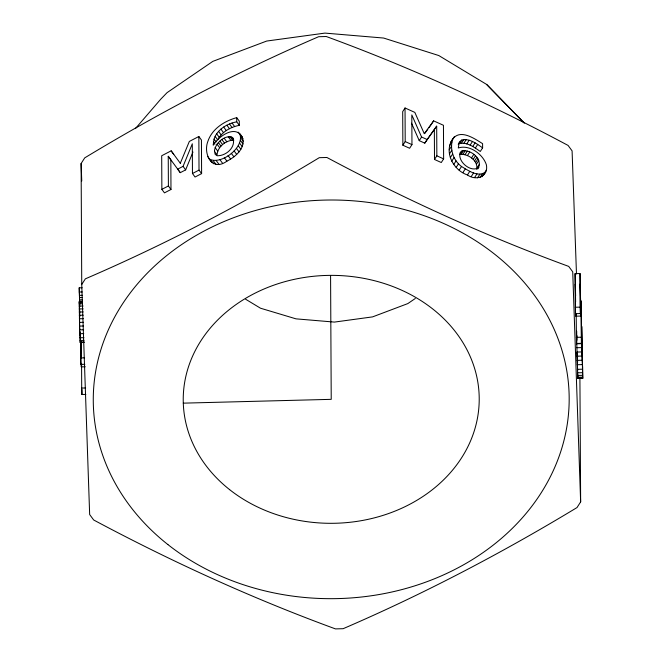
<?xml version="1.0" encoding="UTF-8"?>
<svg xmlns="http://www.w3.org/2000/svg" width="662" height="662" viewBox="0 0 662 662"><rect width="100%" height="100%" fill="white"/><g stroke="black" fill="none" stroke-linecap="round" stroke-linejoin="round"><path stroke-width="0.99" d="M80.077 331.902L80.019 335.154L79.862 332.241M576.916 335.584L576.916 340.285M83.511 325.994L79.564 326.093L79.233 301.682L82.196 301.607M85.257 366.773L81.318 366.88L81.393 364.042M576.18 313.796L576.519 343.801L581.451 343.669L581.079 307.532L580.855 316.064L575.923 316.188L575.998 313.349M582.767 378.325L581.732 326.523L582.767 378.325L577.835 378.457L577.876 374.75M215.125 136.372L214.049 139.144L213.205 145.152C218.228 136.678 235.275 124.257 242.16 136.943C246.405 147.601 235.498 156.927 226.909 161.172C212.055 172.062 202.87 153.965 207.926 141.213C212.179 128.726 224.517 121.014 236.706 117.637L239.296 121.146L239.313 125.333C230.649 127.038 221.861 131.788 217.707 139.889L215.125 136.372C219.279 128.271 228.059 123.521 236.731 121.825L239.313 125.333M461.836 140.005L459.163 142.827L458.294 147.982C469.366 144.291 482.937 154.105 486.38 164.797C488.73 176.663 476.226 181.28 467.438 174.958C453.396 170.333 443.432 151.797 452.833 138.871C460.438 128.825 474.455 138.581 482.59 143.654L482.615 147.841L480.273 151.482C474.348 147.394 467.149 141.742 459.494 143.646L461.836 140.005C469.49 138.101 476.69 143.753 482.615 147.841M485.585 171.839C478.345 177.904 468.1 170.374 461.505 166.501C453.147 160.353 449.39 148.669 452.833 138.871M84.182 342.42L80.234 342.519L80.301 332.192M209.109 158.83C220.355 165.897 245.66 147.163 239.57 133.434M214.471 151.292C214.653 143.629 225.982 133.054 233.049 138.242C235.97 147.56 225.759 156.1 217.103 155.752L215.175 154.304L214.471 151.292L217.062 154.809C217.641 146.707 226.007 140.079 233.835 140.203L231.245 136.686M476.797 169.464C478.32 160.518 468.009 153.543 459.916 154.37L462.258 150.729C471.319 149.513 483.459 159.393 477.906 168.843M192.965 152.028L185.658 169.877L180.287 172.658L177.697 169.141L183.068 166.361L192.303 143.811L192.46 173.502L195.05 177.019L201.612 173.618L201.43 140.013L198.848 136.504L189.34 141.428L180.304 163.257M483.243 175.48L486.396 169.935M579.912 377.87L580.64 501.912L577.016 507.555C501.829 553.068 423.862 593.938 343.123 628.701L335.477 628.9C252.371 598.465 171.715 561.699 93.673 519.984L89.66 514.539L81.74 284.47L81.112 163.506L84.736 157.862C159.923 112.35 237.89 71.479 318.629 36.716L326.267 36.518C409.381 66.953 490.037 103.727 568.079 145.433L572.092 150.878L576.478 273.969M81.74 284.47L85.373 278.826C166.112 244.063 244.079 203.193 319.266 157.68L326.904 157.482C404.945 199.196 485.602 235.962 568.716 266.405L572.729 271.85L580.64 501.912M405.036 107.98L402.695 111.621L402.868 145.226L409.621 148.263L411.963 144.622L411.805 114.931L421.578 137.009L427.131 139.508L436.688 126.144L436.846 155.827L434.504 159.468L441.281 162.529L443.623 158.888L443.449 125.284L433.618 120.856L424.276 133.716L414.834 112.391L405.036 107.98L405.21 141.585L402.868 145.226M436.688 126.144L424.789 143.149L419.236 140.65L421.578 137.009M431.748 123.769L433.618 120.856M424.789 143.149L427.131 139.508M454.463 136.529L450.491 142.512M449.523 145.739L451.865 142.098M449.217 149.844L451.558 146.203M449.498 153.849L451.84 150.208M458.228 144.283L460.272 141.122M450.326 157.639L452.667 153.998M461.48 143.133L463.83 139.492M451.707 161.205L454.058 157.564M463.913 143.215L466.255 139.574M466.793 143.902L469.135 140.261M453.702 164.548L456.052 160.907M461.298 154.13L463.64 150.489M462.986 154.238L465.328 150.597M470.103 145.193L472.445 141.552M456.143 167.453L458.485 163.812M465.005 154.734L467.347 151.093M472.751 146.492L475.093 142.851M467.372 155.661L469.714 152.02M459.163 170.142L461.505 166.501M475.407 148.007L477.749 144.366M471.476 157.986L473.818 154.345M462.887 172.633L465.229 168.992M473.181 159.36L475.523 155.719M474.604 160.899L476.946 157.258M467.438 174.958L469.78 171.317M475.688 162.504L478.03 158.863M476.466 164.201L478.808 160.56M471.286 176.506L473.628 172.865M477.103 167.9L479.445 164.259M474.654 177.457L476.996 173.825M477.55 177.83L479.892 174.189M479.975 177.615L482.317 173.974M481.886 176.828L484.228 173.187M424.855 133.335L427.776 129.313M428.943 127.708L431.276 124.497M478.841 167.387C471.17 173.254 456.838 161.354 460.289 152.277L462.258 150.729M135.412 128.594L160.684 99.25L167.072 92.647L212.833 61.367L266.687 41.052L324.943 33.1L383.646 38.048L438.798 55.55L486.628 84.43L524.329 123.124M415.322 298.463L407.833 303.585L372.582 316.883L334.434 322.088L296.005 318.852L260.505 308.211L245.602 299.216M173.75 154.354L171.16 150.837L161.694 155.744L161.867 189.349L164.457 192.865L170.978 189.481L170.829 159.799L168.239 156.282L168.396 185.972L170.978 189.481M161.867 189.349L168.396 185.972M192.46 173.502L199.022 170.101L198.848 136.504M580.855 316.064L580.26 283.857L580.417 313.54L575.485 313.672L575.088 273.646L580.02 273.522L580.74 308.848L580.955 300.714L581.277 310.064L581.451 343.669M79.754 306.68L79.208 287.838L82.162 287.763M79.225 292.025L82.187 291.95M79.382 295.368L82.336 295.293M79.465 297.561L82.427 297.486M79.548 299.977L82.51 299.903M79.233 301.682L82.245 301.764M79.2 302.344L82.162 302.269M79.183 303.817L82.146 303.742M79.192 306.117L83.139 306.01M79.217 308.964L83.155 308.864M79.25 312.025L83.197 311.926M79.308 315.294L83.255 315.195M79.382 318.778L83.321 318.67M575.261 307.251L580.193 307.127L580.02 273.522M79.465 322.394L83.412 322.295M80.234 342.519L79.68 329.866L83.627 329.759M79.804 333.706L83.751 333.607M79.953 337.769L83.9 337.661M80.069 340.483L84.016 340.384M80.16 342.022L84.107 341.915M576.304 337.347L581.228 337.215M577.835 378.457L576.776 343.462L581.708 343.338M84.827 364.29L80.88 364.39L80.656 357.935L84.604 357.836M576.834 347.716L581.766 347.591M576.908 352.06L581.84 351.927M576.999 356.181L581.931 356.048M577.107 360.376L582.039 360.244M577.231 364.729L582.163 364.605M577.38 369.33L582.312 369.206M577.504 372.805L582.436 372.681M85.861 394.387L81.914 394.486L81.699 388.064L85.638 387.965M577.612 375.453L582.543 375.329M577.703 377.274L582.634 377.15M577.777 378.283L582.709 378.151M183.291 403.15L331.223 399.343L330.578 275.541M405.21 141.585L411.963 144.622M436.846 155.827L443.623 158.888M242.16 136.943L238.254 132.16M486.628 84.43L523.89 122.71M232.023 122.975L234.605 126.492M240.372 135.271L242.962 138.788M240.645 137.688L243.235 141.205M229.457 123.976L232.048 127.485M240.397 140.418L242.979 143.927M226.892 125.201L229.482 128.709M239.611 143.108L242.201 146.616M232.296 137.266L233.33 138.672M238.295 145.756L240.885 149.273M223.69 127.063L226.28 130.58M229.871 136.504L232.461 140.013M228.225 136.744L230.815 140.261M236.442 148.371L239.032 151.888M220.909 129.115L223.499 132.623M234.1 150.903L236.69 154.411M224.252 138.325L226.843 141.842M218.559 131.349L221.141 134.858M221.969 139.649L224.559 143.166M231.303 153.286L233.885 156.803M216.631 133.765L219.221 137.282M220.016 141.072L222.597 144.589M218.377 142.578L220.967 146.095M228.042 155.545L230.624 159.054M214.049 139.144L216.118 141.958M217.037 144.142L219.627 147.651M213.412 142.065L214.96 144.175M224.319 157.655L226.909 161.172M215.142 147.568L217.724 151.085M219.916 159.666L222.506 163.175M216.317 160.709L218.907 164.217M213.396 160.883L215.986 164.399M211.037 160.295L213.627 163.804M207.76 156.571L211.699 162.347M199.022 170.101L201.612 173.618M183.068 166.361L185.658 169.877M171.16 150.837L180.453 163.456M168.239 156.282L180.287 172.658M411.499 123.173L419.236 140.65M577.595 370.679L577.032 352.308M79.291 301.839L79.763 313.134M79.208 287.838L79.788 304.164M81.112 163.506L81.749 180.983M580.193 307.127L580.417 313.54M575.088 273.646L575.609 295.972M575.832 313.548L575.923 316.188M81.194 363.355L81.318 366.88M79.779 316.75L79.481 309.477L79.68 329.866M79.713 327.872L79.763 329.395M577.363 352.68L577.595 362.445M577.463 352.556L577.587 357M575.601 301.938L575.328 283.981L575.485 313.672M80.93 341.708L81.095 352.747M80.83 341.675L81.087 358.605M576.776 343.462L576.685 331.19M576.461 331.579L576.519 343.801M434.346 129.785L434.504 159.468M236.706 117.637L236.731 121.825M81.889 389.397L81.914 394.486M81.567 363.496L81.699 388.064M80.764 341.873L80.88 364.39M80.574 341.642L80.656 357.935M582.568 367.021L582.519 370.546L581.981 344.894L582.568 367.021M167.883 544.553A237.956 199.336 -0.3 0 0 562.75 445.005A237.956 199.336 -0.3 0 0 263.037 208.472A237.956 199.336 -0.3 0 0 167.883 544.553M229.64 489.657A147.998 123.976 -0.3 0 0 475.217 427.743A147.998 123.976 -0.3 0 0 288.814 280.63A147.998 123.976 -0.3 0 0 229.64 489.657"/></g></svg>
